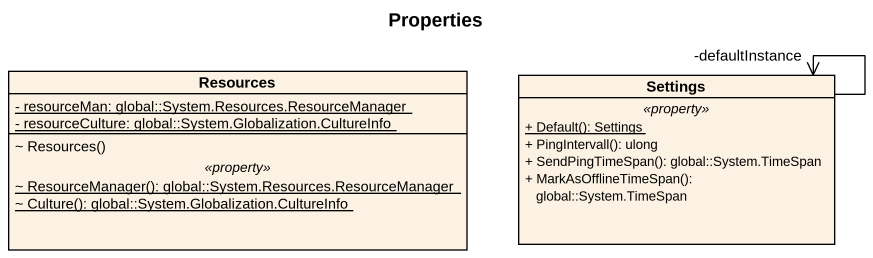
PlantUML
@startuml
title Properties
hide circle
hide empty members
skinparam classAttributeIconSize 0
class Resources {
  {static} - resourceMan: global::System.Resources.ResourceManager
  {static} - resourceCulture: global::System.Globalization.CultureInfo
  --
  ~ Resources()
  .. <<property>> ..
  {static} ~ ResourceManager(): global::System.Resources.ResourceManager
  {static} ~ Culture(): global::System.Globalization.CultureInfo
}
class Settings {
  .. <<property>> ..
  {static} + Default(): Settings
  + PingIntervall(): ulong
  + SendPingTimeSpan(): global::System.TimeSpan
  + MarkAsOfflineTimeSpan(): global::System.TimeSpan
}
Settings --> "-defaultInstance" Settings
@enduml
